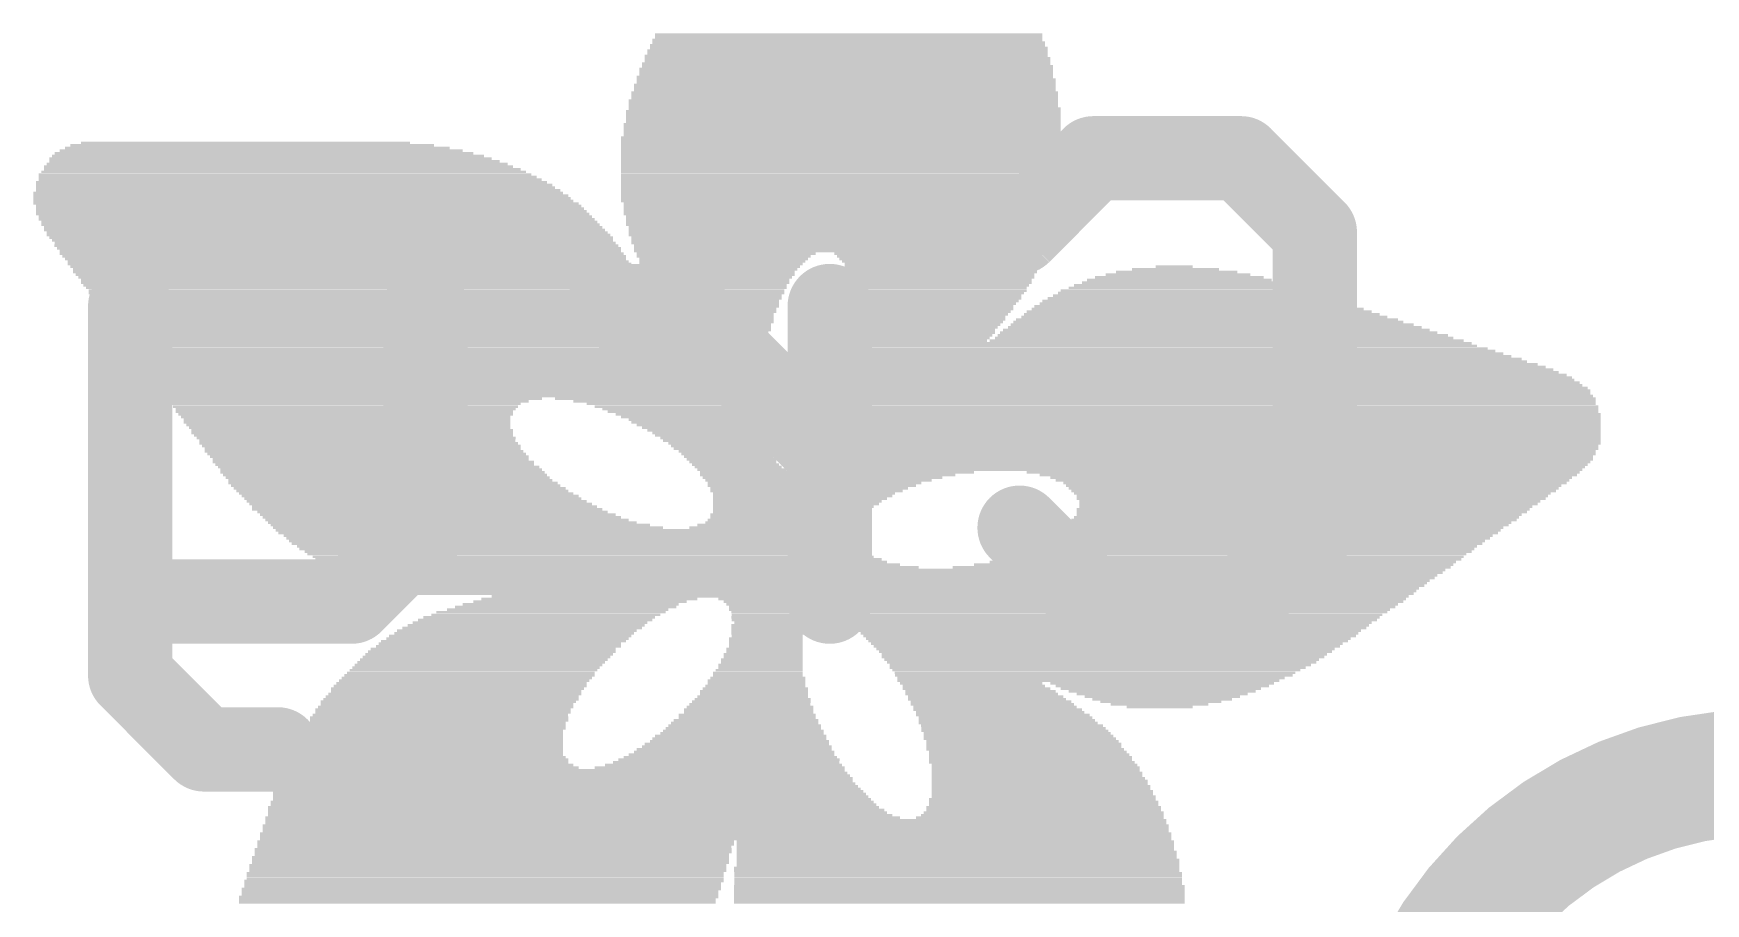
# Model space of a CAD drawing. Extents: x -13.2 to 24.1, y -14.7 to 9.9.
# Drawn here: x 10.43 to 14.461, y -0.88 to 1.216 of the extents above; entities that cross this region are included whole.
import ezdxf

# ---------------------------------------------------------------- set-up
doc = ezdxf.new("R2010")
doc.units = 0
doc.layers.add('21', color=53, linetype='CONTINUOUS')
doc.layers.add('22', color=6, linetype='CONTINUOUS')

# ---------------------------------------------------------------- blocks, each defined once
blk = doc.blocks.new('RECT')
blk.add_solid([(-0.5, -0.5), (0.5, -0.5), (-0.5, 0.5), (0.5, 0.5)])

msp = doc.modelspace()

# ---------------------------------------------------------------- linework, layer by layer
at = {"layer": '22', "const_width": 0.2032}
for points in [[(12.807, 0.7374), (12.9849, 0.9153)], [(12.9849, 0.9153), (13.3408, 0.9153)], [(13.3408, 0.9153), (13.5188, 0.7374)], [(13.5188, 0.7374), (13.5188, 0.0255)], [(10.6631, 0.5594), (10.6631, -0.3304)], [(11.3749, 0.5594), (11.3749, 0.0255)], [(11.9935, 0.5594), (11.8155, 0.5594)], [(12.3494, 0.2035), (11.9935, 0.5594)], [(12.3494, -0.1524), (12.3494, 0.5594)], [(11.3749, 0.0255), (11.197, -0.1524)], [(12.9849, -0.1524), (12.807, 0.0255)], [(13.5188, 0.0255), (13.3408, -0.1524)], [(11.197, -0.1524), (10.6631, -0.1524)], [(13.3408, -0.1524), (12.9849, -0.1524)], [(10.6631, -0.3304), (10.841, -0.5083)], [(10.841, -0.5083), (11.019, -0.5083)]]:
    msp.add_lwpolyline(points, dxfattribs=at)
at = {"layer": '22'}
for points, const_width in [([(12.9849, 0.9661, 1), (12.9849, 0.8645)], 0.1016), ([(13.0209, 0.8794, 1), (12.949, 0.9512)], 0.1016), ([(13.3768, 0.9512, 1), (13.3049, 0.8794)], 0.1016), ([(13.3408, 0.8645, 1), (13.3408, 0.9661)], 0.1016), ([(12.7711, 0.7733, 1), (12.8429, 0.7014)], 0.1016), ([(13.5696, 0.7374, 1), (13.468, 0.7374)], 0.1016), ([(13.4829, 0.7014, 1), (13.5547, 0.7733)], 0.1016), ([(10.7139, 0.5594, 1), (10.6123, 0.5594)], 0.1016), ([(11.4257, 0.5594, 1), (11.3241, 0.5594)], 0.1016), ([(11.8155, 0.6102, 1), (11.8155, 0.5086)], 0.1016), ([(12.0294, 0.5953, 1), (11.9576, 0.5235)], 0.1016), ([(11.9935, 0.5086, 1), (11.9935, 0.6102)], 0.1016), ([(12.4002, 0.5594, 1), (12.2986, 0.5594)], 0.1016), ([(12.3135, 0.1676, 1), (12.3853, 0.2394)], 0.1016), ([(11.4108, -0.0104, 1), (11.339, 0.0615)], 0.1016), ([(12.8429, 0.0615, 1), (12.7711, -0.0104)], 0.1016), ([(13.5547, -0.0104, 1), (13.4829, 0.0615)], 0.1016), ([(11.3241, 0.0255, 1), (11.4257, 0.0255)], 0.1016), ([(13.468, 0.0255, 1), (13.5696, 0.0255)], 0.1016), ([(10.6631, -0.1016, 1), (10.6631, -0.2032)], 0.1016), ([(11.161, -0.1165, 1), (11.2329, -0.1883)], 0.1016), ([(11.197, -0.2032, 1), (11.197, -0.1016)], 0.1016), ([(12.9849, -0.1016, 1), (12.9849, -0.2032)], 0.1016), ([(12.949, -0.1883, 1), (13.0209, -0.1165)], 0.1016), ([(13.3049, -0.1165, 1), (13.3768, -0.1883)], 0.1016), ([(13.3408, -0.2032, 1), (13.3408, -0.1016)], 0.1016), ([(12.2986, -0.1524, 1), (12.4002, -0.1524)], 0.1016), ([(10.699, -0.2944, 1), (10.6272, -0.3663)], 0.1016), ([(10.6123, -0.3304, 1), (10.7139, -0.3304)], 0.1016), ([(10.841, -0.4575, 1), (10.841, -0.5591)], 0.1016), ([(10.8051, -0.5442, 1), (10.877, -0.4724)], 0.1016), ([(11.019, -0.5591, 1), (11.019, -0.4575)], 0.1016), ([(14.605, -2.3585, 1), (14.605, -0.5625, 1), (14.605, -2.3585)], 0.3048)]:
    msp.add_lwpolyline(points, format="xyb", dxfattribs=dict(at, const_width=const_width))

# ---------------------------------------------------------------- block references
at = {"layer": '21'}
for p, xscale, yscale in [((12.3952, 1.2128), 0.9334, 0.0063), ((12.3952, 1.2065), 0.9334, 0.0064), ((12.392, 1.1747), 0.9652, 0.0063), ((12.392, 1.1684), 0.9652, 0.0064), ((12.3921, 1.1875), 0.9525, 0.0063), ((12.3952, 1.1811), 0.9588, 0.0064), ((12.392, 1.2002), 0.9398, 0.0063), ((12.3952, 1.1938), 0.9462, 0.0064), ((12.3889, 1.1303), 0.9969, 0.0064), ((12.3889, 1.143), 0.9843, 0.0064), ((12.392, 1.1367), 0.9906, 0.0063), ((12.3889, 1.1621), 0.9715, 0.0063), ((12.3921, 1.1557), 0.9779, 0.0064), ((12.3921, 1.1494), 0.9779, 0.0063), ((12.3857, 1.0922), 1.016, 0.0064), ((12.3857, 1.0858), 1.016, 0.0063), ((12.3857, 1.1113), 1.0033, 0.0063), ((12.3889, 1.1049), 1.0097, 0.0064), ((12.3889, 1.0986), 1.0097, 0.0063), ((12.3889, 1.124), 0.9969, 0.0063), ((12.3889, 1.1176), 0.9969, 0.0064), ((12.3825, 1.0541), 1.035, 0.0064), ((12.3825, 1.0477), 1.035, 0.0063), ((12.3857, 1.0732), 1.0287, 0.0063), ((12.3857, 1.0668), 1.0287, 0.0064), ((12.3857, 1.0605), 1.0287, 0.0063), ((12.3857, 1.0795), 1.016, 0.0064), ((12.3825, 1.0287), 1.0478, 0.0064), ((12.3825, 1.0224), 1.0478, 0.0063), ((12.3825, 1.016), 1.0478, 0.0064), ((12.3825, 1.0097), 1.0478, 0.0063), ((12.3825, 1.0414), 1.035, 0.0064), ((12.3857, 1.0351), 1.0414, 0.0063), ((12.3793, 0.9652), 1.0668, 0.0064), ((12.3794, 0.997), 1.0541, 0.0063), ((12.3794, 0.9906), 1.0541, 0.0064), ((12.3794, 0.9843), 1.0541, 0.0063), ((12.3794, 0.9779), 1.0541, 0.0064), ((12.3794, 0.9716), 1.0541, 0.0063), ((12.3825, 1.0033), 1.0478, 0.0064), ((10.9855, 0.9271), 1.0096, 0.0064), ((10.9792, 0.9335), 0.9715, 0.0063), ((10.9696, 0.9398), 0.9271, 0.0064), ((10.957, 0.9462), 0.8763, 0.0063), ((10.9411, 0.9525), 0.7937, 0.0064), ((12.3793, 0.9589), 1.0668, 0.0063), ((12.3793, 0.9525), 1.0668, 0.0064), ((12.3793, 0.9462), 1.0668, 0.0063), ((12.3793, 0.9398), 1.0668, 0.0064), ((12.3793, 0.9335), 1.0668, 0.0063), ((12.3793, 0.9271), 1.0668, 0.0064), ((11.0205, 0.8954), 1.1303, 0.0063), ((11.03, 0.889), 1.1493, 0.0064), ((11.0173, 0.9017), 1.1113, 0.0064), ((11.0014, 0.9144), 1.0668, 0.0064), ((11.0109, 0.9081), 1.0858, 0.0063), ((10.995, 0.9208), 1.0414, 0.0063), ((12.3793, 0.9208), 1.0668, 0.0063), ((12.3793, 0.9144), 1.0668, 0.0064), ((12.3793, 0.9081), 1.0668, 0.0063), ((12.3793, 0.9017), 1.0668, 0.0064), ((12.3793, 0.8954), 1.0668, 0.0063), ((12.3793, 0.889), 1.0668, 0.0064), ((11.0522, 0.8573), 1.2319, 0.0063), ((11.0585, 0.8509), 1.2446, 0.0064), ((11.0617, 0.8446), 1.251, 0.0063), ((11.0363, 0.8763), 1.1874, 0.0064), ((11.049, 0.8636), 1.2128, 0.0064), ((11.0427, 0.87), 1.2001, 0.0063), ((11.0331, 0.8827), 1.1684, 0.0063), ((12.3793, 0.8827), 1.0668, 0.0063), ((12.3762, 0.8763), 1.0605, 0.0064), ((12.3762, 0.87), 1.0605, 0.0063), ((12.3762, 0.8636), 1.0605, 0.0064), ((12.3762, 0.8573), 1.0605, 0.0063), ((12.3762, 0.8509), 1.0605, 0.0064), ((12.3762, 0.8446), 1.0605, 0.0063), ((11.0681, 0.8319), 1.2763, 0.0063), ((11.0744, 0.8255), 1.289, 0.0064), ((11.0776, 0.8192), 1.2954, 0.0063), ((11.0808, 0.8128), 1.3017, 0.0064), ((11.0871, 0.8065), 1.3144, 0.0063), ((11.0681, 0.8382), 1.2637, 0.0064), ((12.373, 0.8128), 1.0541, 0.0064), ((12.3762, 0.8382), 1.0605, 0.0064), ((12.3762, 0.8319), 1.0605, 0.0063), ((12.3762, 0.8255), 1.0605, 0.0064), ((12.3762, 0.8192), 1.0605, 0.0063), ((12.3762, 0.8065), 1.0477, 0.0063), ((11.1029, 0.7811), 1.3335, 0.0063), ((11.0966, 0.7938), 1.3208, 0.0063), ((11.0998, 0.7874), 1.3272, 0.0064), ((11.0935, 0.8001), 1.3145, 0.0064), ((11.1125, 0.7684), 1.3398, 0.0063), ((11.1094, 0.7747), 1.3335, 0.0064), ((12.373, 0.7811), 1.0414, 0.0063), ((12.3762, 0.8001), 1.0477, 0.0064), ((12.3762, 0.7938), 1.0477, 0.0063), ((12.3762, 0.7874), 1.0477, 0.0064), ((12.3762, 0.7747), 1.0351, 0.0064), ((12.3762, 0.7684), 1.0351, 0.0063), ((11.1189, 0.762), 1.3399, 0.0064), ((11.122, 0.7557), 1.3462, 0.0063), ((11.1284, 0.7493), 1.3462, 0.0064), ((11.1316, 0.7429), 1.3525, 0.0063), ((11.1379, 0.7366), 1.3526, 0.0064), ((11.141, 0.7303), 1.3589, 0.0063), ((11.1475, 0.7239), 1.3589, 0.0064), ((12.373, 0.7557), 1.0287, 0.0063), ((12.3762, 0.762), 1.0351, 0.0064), ((12.373, 0.7303), 1.016, 0.0063), ((12.3762, 0.7493), 1.0223, 0.0064), ((12.3762, 0.7429), 1.0223, 0.0063), ((12.3762, 0.7366), 1.0223, 0.0064), ((12.3762, 0.7239), 1.0097, 0.0064), ((11.1506, 0.7176), 1.3526, 0.0063), ((11.1601, 0.7049), 1.3589, 0.0063), ((11.157, 0.7112), 1.3525, 0.0064), ((11.1665, 0.6985), 1.3589, 0.0064), ((11.1697, 0.6922), 1.3525, 0.0063), ((11.1729, 0.6858), 1.3589, 0.0064), ((12.373, 0.7112), 1.0033, 0.0064), ((12.3762, 0.7176), 1.0097, 0.0063), ((12.373, 0.6922), 0.9906, 0.0063), ((12.3762, 0.7049), 0.9969, 0.0063), ((12.3762, 0.6985), 0.9969, 0.0064), ((12.0999, 0.6858), 0.4318, 0.0064), ((12.6143, 0.6858), 0.508, 0.0064), ((11.1791, 0.6794), 1.3589, 0.0063), ((11.1824, 0.6731), 1.3525, 0.0064), ((11.1887, 0.6668), 1.3526, 0.0063), ((11.1919, 0.6604), 1.3589, 0.0064), ((11.1951, 0.6541), 1.3525, 0.0063), ((11.2014, 0.6477), 1.3526, 0.0064), ((12.0936, 0.6794), 0.4191, 0.0063), ((12.0936, 0.6731), 0.4064, 0.0064), ((12.0904, 0.6668), 0.4, 0.0063), ((12.0873, 0.6604), 0.3937, 0.0064), ((12.0872, 0.6541), 0.381, 0.0063), ((12.0841, 0.6477), 0.3747, 0.0064), ((12.6143, 0.6794), 0.4953, 0.0063), ((12.6174, 0.6731), 0.4889, 0.0064), ((12.6206, 0.6668), 0.4826, 0.0063), ((12.6207, 0.6604), 0.4699, 0.0064), ((12.6207, 0.6541), 0.4699, 0.0063), ((12.6206, 0.6477), 0.4572, 0.0064), ((13.1826, 0.6477), 0.2096, 0.0064), ((13.1795, 0.6541), 0.0889, 0.0063), ((11.2046, 0.6413), 1.3589, 0.0063), ((11.2078, 0.635), 1.3525, 0.0064), ((11.2141, 0.6287), 1.3526, 0.0063), ((11.2205, 0.6223), 1.3525, 0.0064), ((11.2205, 0.6159), 1.3525, 0.0063), ((11.2268, 0.6096), 1.3526, 0.0064), ((11.2332, 0.6033), 1.3525, 0.0063), ((12.0808, 0.6413), 0.3683, 0.0063), ((12.0809, 0.6287), 0.3556, 0.0063), ((12.0777, 0.6223), 0.3492, 0.0064), ((12.0841, 0.635), 0.3619, 0.0064), ((12.0808, 0.6159), 0.3429, 0.0063), ((12.0777, 0.6096), 0.3366, 0.0064), ((12.0809, 0.6033), 0.3302, 0.0063), ((12.6238, 0.6413), 0.4508, 0.0063), ((12.6207, 0.635), 0.4445, 0.0064), ((12.6207, 0.6287), 0.4445, 0.0063), ((12.6206, 0.6223), 0.4318, 0.0064), ((12.6206, 0.6159), 0.4318, 0.0063), ((12.6174, 0.6096), 0.4255, 0.0064), ((12.6174, 0.6033), 0.4127, 0.0063), ((13.1985, 0.6033), 0.5461, 0.0063), ((13.1985, 0.6096), 0.5207, 0.0064), ((13.1953, 0.6159), 0.4762, 0.0063), ((13.1921, 0.6223), 0.4445, 0.0064), ((13.1921, 0.6287), 0.4064, 0.0063), ((13.189, 0.635), 0.3493, 0.0064), ((13.1858, 0.6413), 0.2921, 0.0063), ((11.4014, 0.5969), 1.6764, 0.0064), ((11.4014, 0.5906), 1.6764, 0.0063), ((11.4015, 0.5842), 1.6637, 0.0064), ((11.4046, 0.5778), 1.6574, 0.0063), ((11.4046, 0.5715), 1.6446, 0.0064), ((11.4046, 0.5652), 1.6446, 0.0063), ((12.6174, 0.5969), 0.4127, 0.0064), ((12.6143, 0.5906), 0.4064, 0.0063), ((12.6111, 0.5842), 0.4, 0.0064), ((12.6111, 0.5778), 0.4, 0.0063), ((12.6111, 0.5715), 0.3874, 0.0064), ((12.6079, 0.5652), 0.381, 0.0063), ((13.2239, 0.5652), 0.7366, 0.0063), ((13.2207, 0.5715), 0.7176, 0.0064), ((13.2144, 0.5778), 0.6795, 0.0063), ((13.2111, 0.5842), 0.6477, 0.0064), ((13.208, 0.5906), 0.616, 0.0063), ((13.2017, 0.5969), 0.5905, 0.0064), ((11.4078, 0.5588), 1.6383, 0.0064), ((11.4078, 0.5524), 1.6256, 0.0063), ((11.4078, 0.5461), 1.6256, 0.0064), ((11.4078, 0.5398), 1.6129, 0.0063), ((11.4109, 0.5334), 1.6065, 0.0064), ((11.4141, 0.5271), 1.6002, 0.0063), ((12.6048, 0.5588), 0.3747, 0.0064), ((12.6048, 0.5524), 0.3747, 0.0063), ((12.6016, 0.5461), 0.3683, 0.0064), ((12.5984, 0.5398), 0.362, 0.0063), ((12.5952, 0.5334), 0.3556, 0.0064), ((12.5952, 0.5271), 0.3556, 0.0063), ((13.2588, 0.5271), 0.9208, 0.0063), ((13.2525, 0.5334), 0.8827, 0.0064), ((13.2461, 0.5398), 0.8572, 0.0063), ((13.2398, 0.5461), 0.8319, 0.0064), ((13.2366, 0.5524), 0.8001, 0.0063), ((13.2302, 0.5588), 0.7747, 0.0064), ((11.4141, 0.5207), 1.6002, 0.0064), ((11.4142, 0.5143), 1.5875, 0.0063), ((11.4173, 0.508), 1.5812, 0.0064), ((11.4205, 0.5017), 1.5748, 0.0063), ((11.4173, 0.4953), 1.5684, 0.0064), ((11.4205, 0.4889), 1.5621, 0.0063), ((11.4237, 0.4826), 1.5557, 0.0064), ((12.5857, 0.508), 0.3366, 0.0064), ((12.5825, 0.5017), 0.3302, 0.0063), ((12.5825, 0.4953), 0.3302, 0.0064), ((12.5793, 0.4889), 0.3239, 0.0063), ((12.5921, 0.5207), 0.3493, 0.0064), ((12.5889, 0.5143), 0.3429, 0.0063), ((12.5762, 0.4826), 0.3175, 0.0064), ((13.3001, 0.4826), 1.1049, 0.0064), ((13.2969, 0.4889), 1.0858, 0.0063), ((13.2873, 0.4953), 1.0541, 0.0064), ((13.2811, 0.5017), 1.0287, 0.0063), ((13.2779, 0.508), 0.9969, 0.0064), ((13.2715, 0.5143), 0.9716, 0.0063), ((13.262, 0.5207), 0.9398, 0.0064), ((11.4268, 0.4763), 1.5494, 0.0063), ((11.4268, 0.4699), 1.5494, 0.0064), ((11.4268, 0.4636), 1.5367, 0.0063), ((11.43, 0.4572), 1.5304, 0.0064), ((11.4332, 0.4509), 1.524, 0.0063), ((11.4332, 0.4445), 1.524, 0.0064), ((12.573, 0.4763), 0.3112, 0.0063), ((13.1572, 0.4699), 1.4796, 0.0064), ((13.1763, 0.4572), 1.5177, 0.0064), ((13.1953, 0.4445), 1.5558, 0.0064), ((13.1636, 0.4636), 1.4923, 0.0063), ((13.1858, 0.4509), 1.5367, 0.0063), ((13.3064, 0.4763), 1.143, 0.0063), ((11.4364, 0.4382), 1.5177, 0.0063), ((11.4396, 0.4318), 1.5113, 0.0064), ((11.4395, 0.4254), 1.4986, 0.0063), ((11.4395, 0.4191), 1.4986, 0.0064), ((11.4427, 0.4128), 1.4922, 0.0063), ((11.4459, 0.4064), 1.4859, 0.0064), ((11.4459, 0.4001), 1.4859, 0.0063), ((13.2207, 0.4254), 1.6192, 0.0063), ((13.2334, 0.4191), 1.6446, 0.0064), ((13.2525, 0.4064), 1.6827, 0.0064), ((13.2588, 0.4001), 1.6954, 0.0063), ((13.243, 0.4128), 1.6637, 0.0063), ((13.2048, 0.4382), 1.5748, 0.0063), ((13.2175, 0.4318), 1.6002, 0.0064), ((11.449, 0.3937), 1.4795, 0.0064), ((11.4522, 0.3874), 1.4732, 0.0063), ((11.4554, 0.381), 1.4668, 0.0064), ((11.4554, 0.3747), 1.4668, 0.0063), ((11.4586, 0.3683), 1.4605, 0.0064), ((11.4618, 0.3619), 1.4541, 0.0063), ((13.2747, 0.381), 1.7399, 0.0064), ((13.281, 0.3747), 1.7526, 0.0063), ((13.2842, 0.3683), 1.759, 0.0064), ((13.2906, 0.3619), 1.7717, 0.0063), ((13.2683, 0.3937), 1.7145, 0.0064), ((13.2747, 0.3874), 1.7272, 0.0063), ((11.4649, 0.3556), 1.4478, 0.0064), ((11.4649, 0.3493), 1.4478, 0.0063), ((11.4681, 0.3429), 1.4414, 0.0064), ((11.2046, 0.3366), 0.9017, 0.0063), ((11.1919, 0.3302), 0.8636, 0.0064), ((11.1824, 0.3239), 0.8445, 0.0063), ((11.938, 0.3366), 0.5016, 0.0063), ((11.9602, 0.3302), 0.4572, 0.0064), ((11.9761, 0.3239), 0.4254, 0.0063), ((13.2937, 0.3239), 1.8034, 0.0063), ((13.2938, 0.3429), 1.7907, 0.0064), ((13.2969, 0.3366), 1.797, 0.0063), ((13.2969, 0.3302), 1.797, 0.0064), ((13.2906, 0.3556), 1.7843, 0.0064), ((13.2906, 0.3493), 1.7843, 0.0063), ((11.1824, 0.3175), 0.8319, 0.0064), ((11.1792, 0.3048), 0.8128, 0.0064), ((11.1824, 0.3112), 0.8191, 0.0063), ((11.1824, 0.2984), 0.8065, 0.0063), ((11.1824, 0.2921), 0.7937, 0.0064), ((11.1855, 0.2858), 0.7874, 0.0063), ((11.1855, 0.2794), 0.7874, 0.0064), ((11.9856, 0.3175), 0.4064, 0.0064), ((11.9952, 0.3112), 0.3873, 0.0063), ((12.0015, 0.3048), 0.3746, 0.0064), ((12.011, 0.2984), 0.3556, 0.0063), ((12.0174, 0.2921), 0.3429, 0.0064), ((12.0269, 0.2858), 0.3238, 0.0063), ((12.0301, 0.2794), 0.3175, 0.0064), ((13.2937, 0.2858), 1.8288, 0.0063), ((13.2937, 0.2794), 1.8288, 0.0064), ((13.2938, 0.3112), 1.8161, 0.0063), ((13.2938, 0.3048), 1.8161, 0.0064), ((13.2969, 0.2984), 1.8224, 0.0063), ((13.2969, 0.2921), 1.8224, 0.0064), ((13.2969, 0.3175), 1.8098, 0.0064), ((11.1887, 0.2731), 0.781, 0.0063), ((11.1919, 0.2667), 0.7747, 0.0064), ((11.1982, 0.2604), 0.7747, 0.0063), ((11.1982, 0.254), 0.7747, 0.0064), ((11.2014, 0.2477), 0.7684, 0.0063), ((11.2078, 0.2413), 0.7683, 0.0064), ((12.0364, 0.2731), 0.3048, 0.0063), ((12.046, 0.2667), 0.2985, 0.0064), ((12.0523, 0.2604), 0.2858, 0.0063), ((12.0587, 0.254), 0.2731, 0.0064), ((12.0618, 0.2477), 0.2667, 0.0063), ((12.0714, 0.2413), 0.2603, 0.0064), ((13.2842, 0.2477), 1.8478, 0.0063), ((13.2842, 0.2413), 1.8478, 0.0064), ((13.2873, 0.2604), 1.8415, 0.0063), ((13.2873, 0.254), 1.8415, 0.0064), ((13.2906, 0.2731), 1.8351, 0.0063), ((13.2906, 0.2667), 1.8351, 0.0064), ((11.2109, 0.235), 0.762, 0.0063), ((11.2141, 0.2286), 0.7684, 0.0064), ((11.2205, 0.2223), 0.7683, 0.0063), ((11.2236, 0.2159), 0.762, 0.0064), ((11.2268, 0.2096), 0.7684, 0.0063), ((11.2332, 0.2032), 0.7683, 0.0064), ((12.0745, 0.235), 0.254, 0.0063), ((12.0808, 0.2286), 0.2413, 0.0064), ((12.0841, 0.2223), 0.2349, 0.0063), ((12.0904, 0.2159), 0.235, 0.0064), ((12.0968, 0.2096), 0.2223, 0.0063), ((12.1031, 0.2032), 0.2222, 0.0064), ((13.2652, 0.2032), 1.8605, 0.0064), ((13.2683, 0.2096), 1.8542, 0.0063), ((13.2747, 0.2223), 1.8542, 0.0063), ((13.2747, 0.2159), 1.8542, 0.0064), ((13.281, 0.235), 1.8542, 0.0063), ((13.281, 0.2286), 1.8542, 0.0064), ((11.2395, 0.1968), 0.7684, 0.0063), ((11.2427, 0.1905), 0.762, 0.0064), ((11.2491, 0.1842), 0.7747, 0.0063), ((11.2522, 0.1778), 0.7684, 0.0064), ((11.2618, 0.1715), 0.7747, 0.0063), ((11.2681, 0.1651), 0.7747, 0.0064), ((11.2713, 0.1588), 0.7811, 0.0063), ((12.1063, 0.1968), 0.2159, 0.0063), ((12.1127, 0.1905), 0.2159, 0.0064), ((12.1158, 0.1842), 0.2096, 0.0063), ((12.1222, 0.1778), 0.2095, 0.0064), ((12.1285, 0.1715), 0.2096, 0.0063), ((12.138, 0.1651), 0.2159, 0.0064), ((12.1507, 0.1588), 0.2286, 0.0063), ((12.4841, 0.1588), 0.4254, 0.0063), ((13.2302, 0.1651), 1.8669, 0.0064), ((13.2366, 0.1715), 1.8669, 0.0063), ((13.2492, 0.1842), 1.8669, 0.0063), ((13.2461, 0.1778), 1.8606, 0.0064), ((13.2588, 0.1968), 1.8606, 0.0063), ((13.2588, 0.1905), 1.8606, 0.0064), ((13.4906, 0.1588), 1.3335, 0.0063), ((11.2776, 0.1524), 0.781, 0.0064), ((11.284, 0.1461), 0.7811, 0.0063), ((11.2903, 0.1397), 0.781, 0.0064), ((11.2967, 0.1333), 0.7937, 0.0063), ((11.303, 0.127), 0.7938, 0.0064), ((11.3125, 0.1207), 0.8001, 0.0063), ((12.3444, 0.1524), 0.616, 0.0064), ((12.3317, 0.1461), 0.5778, 0.0063), ((12.3222, 0.1397), 0.5461, 0.0064), ((12.3063, 0.127), 0.5016, 0.0064), ((12.3127, 0.1333), 0.5143, 0.0063), ((12.3, 0.1207), 0.4763, 0.0063), ((13.5033, 0.1524), 1.2954, 0.0064), ((13.5097, 0.1461), 1.2573, 0.0063), ((13.5128, 0.1397), 1.2382, 0.0064), ((13.5191, 0.1333), 1.2129, 0.0063), ((13.516, 0.127), 1.1938, 0.0064), ((13.516, 0.1207), 1.1811, 0.0063), ((11.3189, 0.1143), 0.8001, 0.0064), ((11.3284, 0.108), 0.8064, 0.0063), ((11.3379, 0.1016), 0.8128, 0.0064), ((11.3443, 0.0953), 0.8128, 0.0063), ((11.3538, 0.0889), 0.8192, 0.0064), ((11.3634, 0.0825), 0.8255, 0.0063), ((12.2936, 0.1143), 0.4636, 0.0064), ((12.2841, 0.1016), 0.4318, 0.0064), ((12.2778, 0.0953), 0.4191, 0.0063), ((12.2714, 0.0889), 0.4064, 0.0064), ((12.2682, 0.0825), 0.4, 0.0063), ((12.2873, 0.108), 0.4381, 0.0063), ((13.516, 0.1143), 1.1684, 0.0064), ((13.5128, 0.108), 1.1494, 0.0063), ((13.5128, 0.1016), 1.1366, 0.0064), ((13.5097, 0.0953), 1.1303, 0.0063), ((13.5033, 0.0825), 1.1049, 0.0063), ((13.5065, 0.0889), 1.1113, 0.0064), ((11.3728, 0.0762), 0.8319, 0.0064), ((11.3792, 0.0699), 0.8446, 0.0063), ((11.3919, 0.0635), 0.8446, 0.0064), ((11.4046, 0.0571), 0.8572, 0.0063), ((11.4141, 0.0508), 0.8636, 0.0064), ((11.4268, 0.0445), 0.8763, 0.0063), ((11.4395, 0.0381), 0.889, 0.0064), ((12.2365, 0.0381), 0.3747, 0.0064), ((12.2428, 0.0445), 0.3746, 0.0063), ((12.2492, 0.0571), 0.3747, 0.0063), ((12.246, 0.0508), 0.3683, 0.0064), ((12.2587, 0.0699), 0.381, 0.0063), ((12.2555, 0.0635), 0.3746, 0.0064), ((12.2619, 0.0762), 0.3873, 0.0064), ((13.462, 0.0381), 1.0604, 0.0064), ((13.4684, 0.0445), 1.0731, 0.0063), ((13.4747, 0.0508), 1.0732, 0.0064), ((13.4906, 0.0699), 1.0922, 0.0063), ((13.4874, 0.0635), 1.0858, 0.0064), ((13.4811, 0.0571), 1.0731, 0.0063), ((13.4969, 0.0762), 1.0922, 0.0064), ((11.4586, 0.0318), 0.9144, 0.0063), ((11.4776, 0.0254), 0.9398, 0.0064), ((11.7157, 0.0191), 1.4033, 0.0063), ((11.7189, 0.0127), 1.397, 0.0064), ((11.7253, 0.0064), 1.3843, 0.0063), ((11.7285, 0), 1.3779, 0.0064), ((12.2142, 0.0254), 0.4064, 0.0064), ((12.227, 0.0318), 0.3937, 0.0063), ((13.4112, 0), 1.0604, 0.0064), ((13.4207, 0.0064), 1.0541, 0.0063), ((13.4303, 0.0127), 1.0605, 0.0064), ((13.4398, 0.0191), 1.0541, 0.0063), ((13.4462, 0.0254), 1.0541, 0.0064), ((13.4557, 0.0318), 1.0605, 0.0063), ((11.7316, -0.0064), 1.3716, 0.0063), ((11.738, -0.0127), 1.3716, 0.0064), ((11.7444, -0.0191), 1.3589, 0.0063), ((11.7507, -0.0254), 1.3589, 0.0064), ((11.7602, -0.0318), 1.3526, 0.0063), ((11.7698, -0.0381), 1.3589, 0.0064), ((13.3414, -0.0381), 1.0859, 0.0064), ((13.3573, -0.0318), 1.0795, 0.0063), ((13.3699, -0.0254), 1.0668, 0.0064), ((13.3795, -0.0191), 1.0605, 0.0063), ((13.3922, -0.0127), 1.0605, 0.0064), ((13.4017, -0.0064), 1.0541, 0.0063), ((11.7793, -0.0445), 1.3525, 0.0063), ((11.7919, -0.0508), 1.3653, 0.0064), ((11.8047, -0.0571), 1.3653, 0.0063), ((11.8269, -0.0635), 1.3843, 0.0064), ((11.8523, -0.0699), 1.4224, 0.0063), ((12.4968, -0.0762), 2.6734, 0.0064), ((12.4968, -0.0825), 2.6606, 0.0063), ((13.2461, -0.0699), 1.2002, 0.0063), ((13.2747, -0.0635), 1.1557, 0.0064), ((13.2969, -0.0571), 1.124, 0.0063), ((13.3128, -0.0508), 1.1176, 0.0064), ((13.3287, -0.0445), 1.0985, 0.0063), ((12.5, -0.0889), 2.6289, 0.0064), ((12.5031, -0.0953), 2.6099, 0.0063), ((12.5031, -0.1016), 2.5845, 0.0064), ((12.5095, -0.108), 2.559, 0.0063), ((12.5159, -0.1143), 2.5337, 0.0064), ((12.5191, -0.1207), 2.5019, 0.0063), ((12.5286, -0.127), 2.4701, 0.0064), ((12.5445, -0.1333), 2.4257, 0.0063), ((11.7253, -0.1588), 0.5207, 0.0063), ((11.7475, -0.1524), 0.5144, 0.0064), ((11.7698, -0.1461), 0.5207, 0.0063), ((12.6397, -0.1397), 2.2098, 0.0064), ((12.9096, -0.1461), 1.6573, 0.0063), ((12.9128, -0.1524), 1.6383, 0.0064), ((12.9096, -0.1588), 1.6193, 0.0063), ((11.6269, -0.2032), 0.5651, 0.0064), ((11.6395, -0.1968), 0.5651, 0.0063), ((11.6491, -0.1905), 0.5588, 0.0064), ((11.665, -0.1842), 0.5525, 0.0063), ((11.6776, -0.1778), 0.5525, 0.0064), ((11.6935, -0.1715), 0.5334, 0.0063), ((11.7126, -0.1651), 0.5334, 0.0064), ((12.9096, -0.1651), 1.6065, 0.0064), ((12.9032, -0.1715), 1.5938, 0.0063), ((12.9032, -0.1778), 1.5812, 0.0064), ((12.2174, -0.1905), 0.2096, 0.0064), ((12.8969, -0.1842), 1.5685, 0.0063), ((12.2111, -0.1968), 0.1969, 0.0063), ((12.2111, -0.2032), 0.1841, 0.0064), ((13.0175, -0.1905), 1.3144, 0.0064), ((13.0239, -0.1968), 1.2891, 0.0063), ((13.0239, -0.2032), 1.2637, 0.0064), ((11.5729, -0.2413), 0.5842, 0.0064), ((11.5792, -0.235), 0.5842, 0.0063), ((11.5888, -0.2286), 0.5779, 0.0064), ((11.5951, -0.2223), 0.5778, 0.0063), ((11.6078, -0.2159), 0.5778, 0.0064), ((11.6174, -0.2096), 0.5715, 0.0063), ((12.1952, -0.2413), 0.1778, 0.0064), ((12.2047, -0.2096), 0.1842, 0.0063), ((12.2047, -0.2159), 0.1842, 0.0064), ((12.2015, -0.2223), 0.1778, 0.0063), ((12.2015, -0.2286), 0.1778, 0.0064), ((12.1984, -0.235), 0.1715, 0.0063), ((13.0239, -0.2096), 1.2509, 0.0063), ((13.0271, -0.2159), 1.2319, 0.0064), ((13.0239, -0.2223), 1.2129, 0.0063), ((13.0239, -0.2286), 1.2001, 0.0064), ((13.0239, -0.235), 1.1875, 0.0063), ((13.0207, -0.2413), 1.1684, 0.0064), ((11.5285, -0.2794), 0.5969, 0.0064), ((11.5348, -0.2731), 0.5969, 0.0063), ((11.538, -0.2667), 0.5905, 0.0064), ((11.5507, -0.2604), 0.5905, 0.0063), ((11.5538, -0.254), 0.5842, 0.0064), ((11.5633, -0.2477), 0.5905, 0.0063), ((12.1889, -0.2794), 0.1905, 0.0064), ((12.192, -0.2667), 0.1842, 0.0064), ((12.192, -0.2731), 0.1842, 0.0063), ((12.1952, -0.2477), 0.1778, 0.0063), ((12.1952, -0.254), 0.1778, 0.0064), ((12.1952, -0.2604), 0.1778, 0.0063), ((13.0206, -0.2477), 1.1557, 0.0063), ((13.0175, -0.254), 1.1366, 0.0064), ((13.0175, -0.2604), 1.124, 0.0063), ((13.0144, -0.2667), 1.1049, 0.0064), ((13.0143, -0.2731), 1.0922, 0.0063), ((13.0112, -0.2794), 1.0731, 0.0064), ((11.484, -0.3239), 0.5969, 0.0063), ((11.4904, -0.3175), 0.5969, 0.0064), ((11.4967, -0.3112), 0.5969, 0.0063), ((11.503, -0.3048), 0.5969, 0.0064), ((11.5094, -0.2984), 0.5969, 0.0063), ((11.5158, -0.2921), 0.5969, 0.0064), ((11.5221, -0.2858), 0.5969, 0.0063), ((12.1761, -0.3239), 0.2159, 0.0063), ((12.1793, -0.3175), 0.2096, 0.0064), ((12.1825, -0.3048), 0.2032, 0.0064), ((12.1825, -0.3112), 0.2032, 0.0063), ((12.1857, -0.2921), 0.1969, 0.0064), ((12.1857, -0.2984), 0.1969, 0.0063), ((12.1889, -0.2858), 0.1905, 0.0063), ((13.008, -0.2858), 1.0668, 0.0063), ((13.0048, -0.2921), 1.0478, 0.0064), ((13.0048, -0.2984), 1.035, 0.0063), ((13.0016, -0.3048), 1.016, 0.0064), ((12.9953, -0.3112), 1.0033, 0.0063), ((12.9921, -0.3175), 0.9842, 0.0064), ((12.9889, -0.3239), 0.9652, 0.0063), ((11.4522, -0.3619), 0.6096, 0.0063), ((11.4586, -0.3556), 0.6096, 0.0064), ((11.4618, -0.3493), 0.6033, 0.0063), ((11.4681, -0.3429), 0.6032, 0.0064), ((11.4745, -0.3366), 0.6033, 0.0063), ((11.4808, -0.3302), 0.6032, 0.0064), ((12.1698, -0.3619), 0.254, 0.0063), ((12.1698, -0.3556), 0.2413, 0.0064), ((12.173, -0.3429), 0.2349, 0.0064), ((12.173, -0.3493), 0.2349, 0.0063), ((12.1761, -0.3366), 0.2286, 0.0063), ((12.1761, -0.3302), 0.2159, 0.0064), ((12.9858, -0.3302), 0.9589, 0.0064), ((12.9794, -0.3366), 0.9334, 0.0063), ((12.9731, -0.3429), 0.9207, 0.0064), ((12.6905, -0.3493), 0.3429, 0.0063), ((12.6969, -0.3556), 0.3429, 0.0064), ((12.7032, -0.3619), 0.3556, 0.0063), ((13.1509, -0.3493), 0.5397, 0.0063), ((13.1509, -0.3556), 0.5143, 0.0064), ((13.1477, -0.3619), 0.4826, 0.0063), ((11.43, -0.3937), 0.616, 0.0064), ((11.4268, -0.4001), 0.6096, 0.0063), ((11.4364, -0.3874), 0.6159, 0.0063), ((11.4395, -0.381), 0.6096, 0.0064), ((11.4459, -0.3747), 0.6096, 0.0063), ((11.449, -0.3683), 0.6033, 0.0064), ((12.157, -0.4001), 0.2921, 0.0063), ((12.1603, -0.3937), 0.2857, 0.0064), ((12.1634, -0.3874), 0.2794, 0.0063), ((12.1635, -0.381), 0.2667, 0.0064), ((12.1666, -0.3683), 0.2604, 0.0064), ((12.1666, -0.3747), 0.2604, 0.0063), ((12.7127, -0.3683), 0.362, 0.0064), ((12.7159, -0.3747), 0.3683, 0.0063), ((12.7254, -0.381), 0.3746, 0.0064), ((12.7286, -0.3874), 0.381, 0.0063), ((12.7381, -0.3937), 0.3874, 0.0064), ((12.7413, -0.4001), 0.3937, 0.0063), ((13.1509, -0.3683), 0.4509, 0.0064), ((13.1509, -0.3747), 0.4127, 0.0063), ((13.1509, -0.381), 0.3747, 0.0064), ((13.1509, -0.3874), 0.3365, 0.0063), ((13.1477, -0.3937), 0.2921, 0.0064), ((13.1445, -0.4001), 0.235, 0.0063), ((11.4015, -0.4445), 0.6223, 0.0064), ((11.4078, -0.4318), 0.6223, 0.0064), ((11.4078, -0.4382), 0.6223, 0.0063), ((11.4109, -0.4254), 0.6159, 0.0063), ((11.4173, -0.4128), 0.616, 0.0063), ((11.4173, -0.4191), 0.616, 0.0064), ((11.4237, -0.4064), 0.6159, 0.0064), ((12.1444, -0.4445), 0.3556, 0.0064), ((12.1476, -0.4382), 0.3493, 0.0063), ((12.1507, -0.4254), 0.3302, 0.0063), ((12.1507, -0.4318), 0.3302, 0.0064), ((12.1539, -0.4128), 0.3112, 0.0063), ((12.1539, -0.4191), 0.3112, 0.0064), ((12.1571, -0.4064), 0.3048, 0.0064), ((12.754, -0.4128), 0.4064, 0.0063), ((12.7477, -0.4064), 0.3937, 0.0064), ((12.7603, -0.4191), 0.4064, 0.0064), ((12.7667, -0.4254), 0.4191, 0.0063), ((12.7731, -0.4318), 0.4191, 0.0064), ((12.7762, -0.4382), 0.4254, 0.0063), ((12.7794, -0.4445), 0.4318, 0.0064), ((13.1445, -0.4064), 0.1588, 0.0064), ((11.3887, -0.4763), 0.635, 0.0063), ((11.3887, -0.4826), 0.635, 0.0064), ((11.3919, -0.4636), 0.6286, 0.0063), ((11.3919, -0.4699), 0.6286, 0.0064), ((11.3983, -0.4572), 0.6287, 0.0064), ((11.4015, -0.4509), 0.6223, 0.0063), ((12.1317, -0.4826), 0.4191, 0.0064), ((12.1349, -0.4763), 0.4127, 0.0063), ((12.138, -0.4699), 0.3937, 0.0064), ((12.1412, -0.4636), 0.3874, 0.0063), ((12.1412, -0.4572), 0.3746, 0.0064), ((12.1444, -0.4509), 0.3683, 0.0063), ((12.7889, -0.4509), 0.4382, 0.0063), ((12.7921, -0.4572), 0.4445, 0.0064), ((12.7953, -0.4636), 0.4509, 0.0063), ((12.8016, -0.4699), 0.4508, 0.0064), ((12.8048, -0.4763), 0.4572, 0.0063), ((12.8079, -0.4826), 0.4635, 0.0064), ((11.376, -0.5207), 0.6604, 0.0064), ((11.3792, -0.5271), 0.6668, 0.0063), ((11.3792, -0.508), 0.654, 0.0064), ((11.3792, -0.5143), 0.654, 0.0063), ((11.3824, -0.5017), 0.6477, 0.0063), ((11.3856, -0.4889), 0.6413, 0.0063), ((11.3856, -0.4953), 0.6413, 0.0064), ((12.1095, -0.5271), 0.5143, 0.0063), ((12.1127, -0.5207), 0.4953, 0.0064), ((12.119, -0.5143), 0.4826, 0.0063), ((12.1189, -0.508), 0.4699, 0.0064), ((12.1253, -0.5017), 0.4572, 0.0063), ((12.1254, -0.4953), 0.4445, 0.0064), ((12.1317, -0.4889), 0.4318, 0.0063), ((12.8143, -0.4889), 0.4636, 0.0063), ((12.8175, -0.4953), 0.4699, 0.0064), ((12.8175, -0.5017), 0.4699, 0.0063), ((12.8207, -0.508), 0.4763, 0.0064), ((12.827, -0.5143), 0.4762, 0.0063), ((12.8302, -0.5207), 0.4826, 0.0064), ((12.8334, -0.5271), 0.4889, 0.0063), ((11.7094, -0.5652), 1.3652, 0.0063), ((11.3887, -0.5524), 0.7112, 0.0063), ((11.7094, -0.5588), 1.3526, 0.0064), ((11.3792, -0.5398), 0.6794, 0.0063), ((11.3856, -0.5461), 0.6921, 0.0064), ((11.3824, -0.5334), 0.6731, 0.0064), ((12.0841, -0.5524), 0.6033, 0.0063), ((12.0936, -0.5461), 0.5715, 0.0064), ((12.0999, -0.5398), 0.5461, 0.0063), ((12.1063, -0.5334), 0.5334, 0.0064), ((12.8334, -0.5334), 0.4889, 0.0064), ((12.8366, -0.5398), 0.4953, 0.0063), ((12.846, -0.5524), 0.5017, 0.0063), ((12.846, -0.5588), 0.5017, 0.0064), ((12.8492, -0.5652), 0.508, 0.0063), ((12.8429, -0.5461), 0.4953, 0.0064), ((11.7157, -0.5969), 1.4033, 0.0064), ((11.719, -0.6033), 1.4097, 0.0063), ((11.7157, -0.5906), 1.3907, 0.0063), ((11.7126, -0.5778), 1.3843, 0.0063), ((11.7126, -0.5842), 1.3843, 0.0064), ((11.7126, -0.5715), 1.3716, 0.0064), ((12.8492, -0.5715), 0.508, 0.0064), ((12.8524, -0.5778), 0.5144, 0.0063), ((12.8556, -0.5842), 0.5207, 0.0064), ((12.8556, -0.5906), 0.5207, 0.0063), ((12.8588, -0.5969), 0.5271, 0.0064), ((12.8588, -0.6033), 0.5271, 0.0063), ((11.7316, -0.6477), 1.4732, 0.0064), ((11.7285, -0.635), 1.4541, 0.0064), ((11.7317, -0.6413), 1.4605, 0.0063), ((11.7189, -0.6096), 1.4224, 0.0064), ((11.7221, -0.6159), 1.4288, 0.0063), ((11.7285, -0.6287), 1.4415, 0.0063), ((11.7253, -0.6223), 1.4351, 0.0064), ((12.8651, -0.6477), 0.5652, 0.0064), ((12.8651, -0.635), 0.5524, 0.0064), ((12.8651, -0.6413), 0.5524, 0.0063), ((12.862, -0.6287), 0.5461, 0.0063), ((12.8619, -0.6096), 0.5334, 0.0064), ((12.8619, -0.6159), 0.5334, 0.0063), ((12.8651, -0.6223), 0.5398, 0.0064), ((11.7538, -0.6731), 1.5303, 0.0064), ((12.0746, -0.6794), 2.1717, 0.0063), ((12.0746, -0.6858), 2.1717, 0.0064), ((11.738, -0.6541), 1.4859, 0.0063), ((11.7412, -0.6604), 1.4923, 0.0064), ((11.7475, -0.6668), 1.505, 0.0063), ((12.8556, -0.6731), 0.5969, 0.0064), ((12.8619, -0.6668), 0.5842, 0.0063), ((12.8651, -0.6604), 0.5778, 0.0064), ((12.8651, -0.6541), 0.5652, 0.0063), ((12.0746, -0.7112), 2.1971, 0.0064), ((12.0746, -0.7176), 2.1971, 0.0063), ((12.0746, -0.7239), 2.1971, 0.0064), ((12.0745, -0.6922), 2.1844, 0.0063), ((12.0745, -0.6985), 2.1844, 0.0064), ((12.0745, -0.7049), 2.1844, 0.0063), ((11.5316, -0.7684), 1.1494, 0.0063), ((11.5348, -0.762), 1.143, 0.0064), ((11.538, -0.7493), 1.1493, 0.0064), ((11.538, -0.7557), 1.1493, 0.0063), ((11.5443, -0.7303), 1.1494, 0.0063), ((11.5443, -0.7366), 1.1494, 0.0064), ((11.5411, -0.7429), 1.143, 0.0063), ((12.6555, -0.7557), 1.0605, 0.0063), ((12.6555, -0.762), 1.0605, 0.0064), ((12.6555, -0.7684), 1.0605, 0.0063), ((12.6524, -0.7303), 1.0541, 0.0063), ((12.6524, -0.7366), 1.0541, 0.0064), ((12.6524, -0.7429), 1.0541, 0.0063), ((12.6524, -0.7493), 1.0541, 0.0064), ((11.5189, -0.8065), 1.1494, 0.0063), ((11.5252, -0.7874), 1.1493, 0.0064), ((11.5252, -0.7938), 1.1493, 0.0063), ((11.5252, -0.8001), 1.1493, 0.0064), ((11.5316, -0.7747), 1.1494, 0.0064), ((11.5316, -0.7811), 1.1494, 0.0063), ((12.6555, -0.7938), 1.0731, 0.0063), ((12.6555, -0.8001), 1.0731, 0.0064), ((12.6588, -0.8065), 1.0795, 0.0063), ((12.6587, -0.7747), 1.0668, 0.0064), ((12.6587, -0.7811), 1.0668, 0.0063), ((12.6587, -0.7874), 1.0668, 0.0064), ((11.5094, -0.8446), 1.1557, 0.0063), ((11.5158, -0.8255), 1.1557, 0.0064), ((11.5126, -0.8319), 1.1493, 0.0063), ((11.5126, -0.8382), 1.1493, 0.0064), ((11.5189, -0.8128), 1.1494, 0.0064), ((11.5189, -0.8192), 1.1494, 0.0063), ((12.6588, -0.8128), 1.0795, 0.0064), ((12.6588, -0.8192), 1.0795, 0.0063), ((12.6588, -0.8255), 1.0795, 0.0064), ((12.6588, -0.8319), 1.0795, 0.0063), ((12.6619, -0.8382), 1.0858, 0.0064), ((12.6619, -0.8446), 1.0858, 0.0063), ((11.503, -0.8636), 1.1557, 0.0064), ((11.4999, -0.87), 1.1493, 0.0063), ((11.4999, -0.8763), 1.1493, 0.0064), ((11.5062, -0.8509), 1.1494, 0.0064), ((11.5062, -0.8573), 1.1494, 0.0063), ((12.6619, -0.8509), 1.0858, 0.0064), ((12.6619, -0.8573), 1.0858, 0.0063), ((12.6619, -0.8636), 1.0858, 0.0064), ((12.6619, -0.87), 1.0858, 0.0063), ((12.6619, -0.8763), 1.0858, 0.0064)]:
    msp.add_blockref('RECT', p, dxfattribs=dict(at, xscale=xscale, yscale=yscale))

doc.saveas('drawing.dxf')
